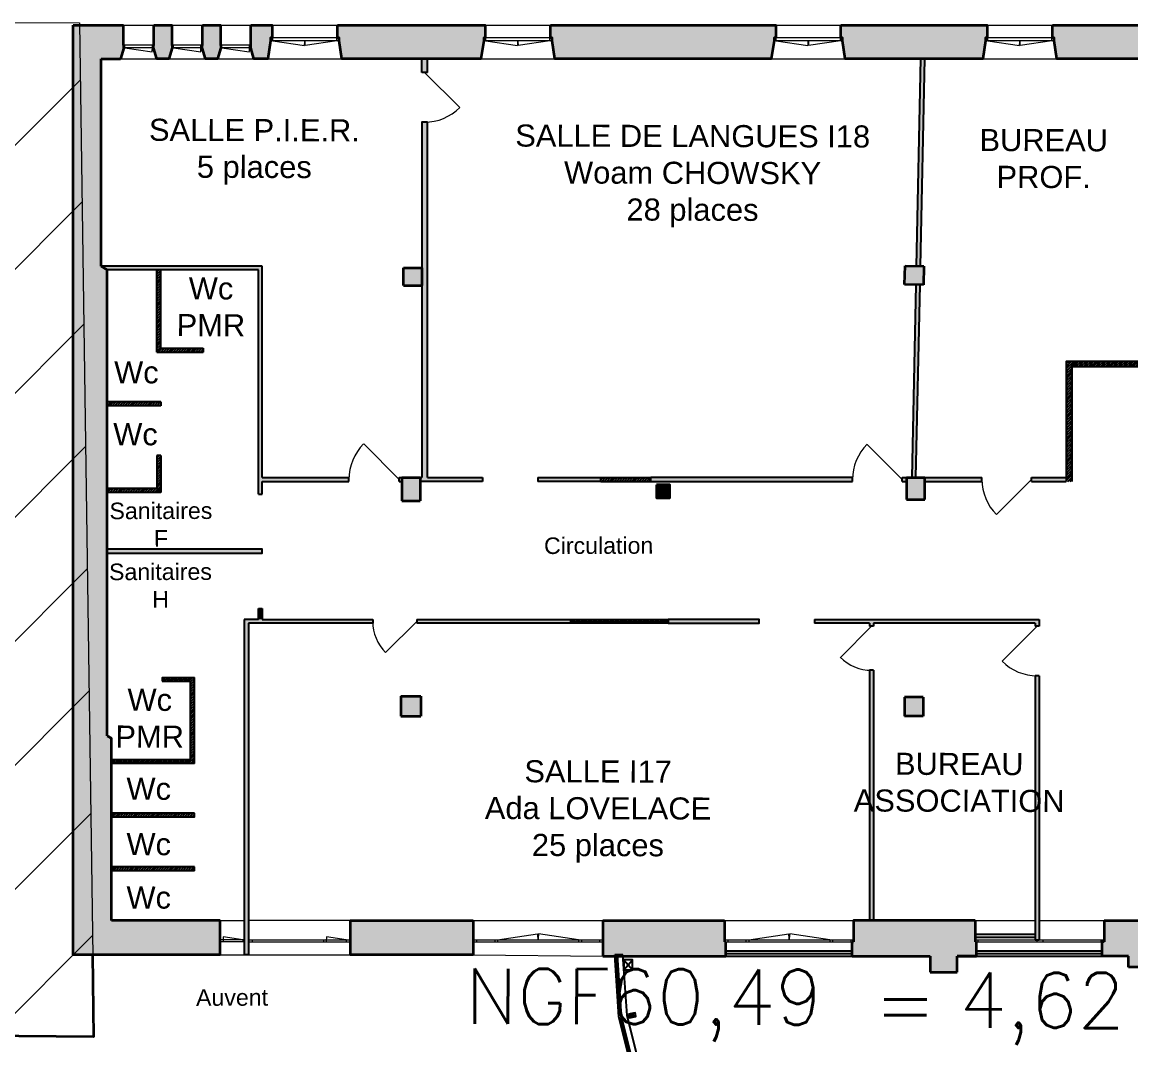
# Model space of a CAD drawing. Extents: x -6460 to -5341, y -3478 to -2628.
# Drawn here: x -6421.31 to -6401.23, y -3247.87 to -3229.35 of the extents above; entities that cross this region are included whole.
import ezdxf
from ezdxf.enums import TextEntityAlignment as Align

# ---------------------------------------------------------------- set-up
doc = ezdxf.new("R2010")
doc.units = 0
for name, color, linetype, lineweight in [('Ar0-Hatch1', 1, 'CONTINUOUS', 5), ('Ar0-Texte1', 144, 'CONTINUOUS', 15), ('Ar0-Texte2', 6, 'CONTINUOUS', 15), ('Ar2-Maçon', 7, 'CONTINUOUS', 35), ('Ar2-Vue-FIN', 9, 'CONTINUOUS', 9), ('Ar6-Cloison', 3, 'CONTINUOUS', 25), ('Ar7-Menuiserie', 4, 'CONTINUOUS', 9), ('Ar7-Porte', 4, 'CONTINUOUS', 9)]:
    doc.layers.add(name, color=color, linetype=linetype, lineweight=lineweight)
doc.layers.add('LYTV_PROJET', color=11, linetype='CONTINUOUS')
doc.layers.add('LYTV_REGULARISATION', color=139, linetype='CONTINUOUS')
doc.styles.add('arial', font='arial.ttf', dxfattribs={"width": 0.9999})
doc.styles.get("Standard").update_dxf_attribs({"font": 'romans.shx'})
doc.linetypes.add('BATTING', pattern='A,0.00254,-2.54,[134,ltypeshp.shx,S=2.54,R=0,X=-2.54,Y=0],-5.08,[134,ltypeshp.shx,S=2.54,R=180,X=2.54,Y=0],-2.54', length=10.16254)
pattern_1 = [(45, (-6383.846737, -3243.526896), (-0.02245064, 0.02245064), [])]

msp = doc.modelspace()

# ---------------------------------------------------------------- hatches: boundary and pattern name
at = {"layer": 'Ar0-Hatch1'}
for points in [[(-6419.878, -3233.767), (-6419.878, -3230.017), (-6419.528, -3230.017), (-6419.468, -3229.817), (-6419.468, -3229.767), (-6419.473, -3229.767), (-6419.473, -3229.407), (-6420.385, -3229.407), (-6420.385, -3246.241), (-6417.718, -3246.241), (-6417.718, -3245.617), (-6418.258, -3245.617), (-6418.298, -3245.617), (-6419.688, -3245.617), (-6419.688, -3244.377), (-6419.688, -3244.337), (-6419.688, -3243.347), (-6419.688, -3243.307), (-6419.688, -3242.317), (-6419.768, -3242.277), (-6419.768, -3240.967), (-6419.768, -3240.907), (-6419.768, -3238.967), (-6419.768, -3238.897), (-6419.768, -3237.967), (-6419.768, -3237.927), (-6419.768, -3237.017), (-6419.768, -3236.977), (-6419.768, -3236.037), (-6419.768, -3235.997), (-6419.768, -3235.597), (-6419.768, -3235.497), (-6419.768, -3235.007), (-6419.768, -3234.967), (-6419.768, -3233.837)], [(-6418.648, -3230.017), (-6418.588, -3229.817), (-6418.588, -3229.767), (-6418.593, -3229.767), (-6418.593, -3229.407), (-6418.923, -3229.407), (-6418.923, -3229.767), (-6418.928, -3229.767), (-6418.928, -3229.817), (-6418.868, -3230.017)], [(-6417.768, -3230.017), (-6417.708, -3229.817), (-6417.708, -3229.767), (-6417.713, -3229.767), (-6417.713, -3229.407), (-6418.043, -3229.407), (-6418.043, -3229.767), (-6418.048, -3229.767), (-6418.048, -3229.817), (-6417.988, -3230.017)], [(-6416.858, -3230.017), (-6416.808, -3229.687), (-6416.808, -3229.637), (-6416.778, -3229.637), (-6416.778, -3229.407), (-6417.163, -3229.407), (-6417.163, -3229.767), (-6417.168, -3229.767), (-6417.168, -3229.817), (-6417.108, -3230.017)], [(-6414.068, -3230.017), (-6414.068, -3230.262), (-6413.968, -3230.262), (-6413.968, -3230.017), (-6412.998, -3230.017), (-6412.948, -3229.687), (-6412.948, -3229.637), (-6412.918, -3229.637), (-6412.918, -3229.407), (-6415.598, -3229.407), (-6415.598, -3229.637), (-6415.568, -3229.637), (-6415.568, -3229.687), (-6415.518, -3230.017)], [(-6407.738, -3230.017), (-6407.688, -3229.687), (-6407.688, -3229.637), (-6407.658, -3229.637), (-6407.658, -3229.407), (-6411.738, -3229.407), (-6411.738, -3229.637), (-6411.708, -3229.637), (-6411.708, -3229.687), (-6411.658, -3230.017)], [(-6403.908, -3230.017), (-6403.858, -3229.687), (-6403.858, -3229.637), (-6403.828, -3229.637), (-6403.828, -3229.407), (-6406.478, -3229.407), (-6406.478, -3229.637), (-6406.448, -3229.637), (-6406.448, -3229.687), (-6406.398, -3230.017), (-6405.028, -3230.017), (-6405.107, -3233.767), (-6405.317, -3233.763), (-6405.324, -3234.103), (-6405.114, -3234.107), (-6405.188, -3237.597), (-6405.368, -3237.597), (-6405.368, -3237.667), (-6405.288, -3237.667), (-6405.288, -3237.997), (-6404.958, -3237.997), (-6404.958, -3237.667), (-6403.923, -3237.667), (-6403.923, -3237.632), (-6403.923, -3237.632), (-6403.923, -3237.597), (-6405.118, -3237.597), (-6405.044, -3234.109), (-6404.984, -3234.11), (-6404.977, -3233.77), (-6405.037, -3233.769), (-6404.958, -3230.017)], [(-6394.753, -3230.017), (-6394.703, -3229.687), (-6394.703, -3229.637), (-6394.673, -3229.637), (-6394.673, -3229.407), (-6402.648, -3229.407), (-6402.648, -3229.637), (-6402.618, -3229.637), (-6402.618, -3229.687), (-6402.568, -3230.017), (-6400.798, -3230.017), (-6400.817, -3232.807), (-6400.727, -3232.808), (-6400.708, -3230.017), (-6396.348, -3230.017), (-6396.348, -3230.437), (-6396.258, -3230.437), (-6396.258, -3230.397), (-6395.773, -3230.397), (-6395.773, -3230.017)], [(-6414.098, -3238.017), (-6414.098, -3237.667), (-6412.968, -3237.667), (-6412.968, -3237.597), (-6413.968, -3237.597), (-6413.968, -3231.162), (-6414.068, -3231.162), (-6414.068, -3233.797), (-6414.398, -3233.797), (-6414.398, -3234.117), (-6414.068, -3234.117), (-6414.068, -3237.597), (-6414.478, -3237.597), (-6414.478, -3237.667), (-6414.428, -3237.667), (-6414.428, -3238.017)], [(-6416.958, -3237.597), (-6416.958, -3233.767), (-6419.878, -3233.767), (-6419.768, -3233.837), (-6417.028, -3233.837), (-6417.028, -3237.897), (-6416.958, -3237.897), (-6416.958, -3237.667), (-6415.388, -3237.667), (-6415.388, -3237.597)], [(-6410.828, -3237.667), (-6410.828, -3237.597), (-6411.968, -3237.597), (-6411.968, -3237.667)], [(-6406.268, -3237.667), (-6406.268, -3237.597), (-6409.918, -3237.597), (-6409.918, -3237.667)], [(-6402.397, -3237.667), (-6402.397, -3237.597), (-6403.023, -3237.597), (-6403.023, -3237.667)], [(-6409.578, -3237.967), (-6409.578, -3237.727), (-6409.818, -3237.727), (-6409.818, -3237.967)], [(-6416.958, -3238.967), (-6416.958, -3238.897), (-6418.348, -3238.897), (-6418.388, -3238.897), (-6419.768, -3238.897), (-6419.768, -3238.967), (-6418.628, -3238.967), (-6418.568, -3238.967)], [(-6417.208, -3246.241), (-6417.208, -3240.237), (-6414.958, -3240.237), (-6414.958, -3240.202), (-6414.958, -3240.202), (-6414.958, -3240.167), (-6416.958, -3240.167), (-6417.028, -3240.167), (-6417.288, -3240.167), (-6417.288, -3241.167), (-6417.288, -3246.241)], [(-6416.958, -3240.167), (-6416.958, -3240.017), (-6417.028, -3240.017), (-6417.028, -3240.167)], [(-6411.378, -3240.237), (-6411.378, -3240.167), (-6414.158, -3240.167), (-6414.158, -3240.237)], [(-6407.958, -3240.237), (-6407.958, -3240.167), (-6409.608, -3240.167), (-6409.608, -3240.237)], [(-6402.888, -3240.287), (-6402.888, -3240.167), (-6406.958, -3240.167), (-6406.958, -3240.237), (-6405.958, -3240.237), (-6405.958, -3240.287), (-6405.888, -3240.287), (-6405.888, -3240.237), (-6402.958, -3240.237), (-6402.958, -3240.287)], [(-6404.863, -3246.265), (-6404.863, -3246.555), (-6404.373, -3246.555), (-6404.373, -3246.265), (-6404.023, -3246.265), (-6404.023, -3246.007), (-6404.048, -3246.007), (-6404.048, -3245.617), (-6405.888, -3245.617), (-6405.888, -3241.087), (-6405.958, -3241.087), (-6405.958, -3245.617), (-6406.248, -3245.617), (-6406.248, -3246.007), (-6406.273, -3246.007), (-6406.273, -3246.265)], [(-6402.888, -3245.967), (-6402.888, -3241.187), (-6402.923, -3241.187), (-6402.923, -3241.187), (-6402.958, -3241.187), (-6402.958, -3245.967)], [(-6414.088, -3241.917), (-6414.088, -3241.557), (-6414.448, -3241.557), (-6414.448, -3241.917)], [(-6404.988, -3241.917), (-6404.988, -3241.577), (-6405.328, -3241.577), (-6405.328, -3241.917)], [(-6385.698, -3246.177), (-6385.698, -3245.587), (-6388.203, -3245.587), (-6388.203, -3245.917), (-6389.453, -3245.917), (-6389.453, -3245.587), (-6393.078, -3245.587), (-6393.078, -3244.867), (-6393.198, -3244.867), (-6393.198, -3245.187), (-6393.538, -3245.187), (-6393.538, -3245.227), (-6393.518, -3245.227), (-6393.518, -3245.617), (-6395.018, -3245.617), (-6395.018, -3245.227), (-6394.998, -3245.227), (-6394.998, -3245.187), (-6396.348, -3245.187), (-6396.348, -3245.617), (-6401.708, -3245.617), (-6401.708, -3246.007), (-6401.753, -3246.007), (-6401.753, -3246.265), (-6401.268, -3246.265), (-6401.27, -3246.465), (-6401.04, -3246.465), (-6401.038, -3246.177)], [(-6413.138, -3246.241), (-6413.138, -3245.617), (-6415.368, -3245.617), (-6415.368, -3246.241)], [(-6408.563, -3246.265), (-6408.563, -3246.007), (-6408.588, -3246.007), (-6408.588, -3245.617), (-6410.788, -3245.617), (-6410.788, -3246.241), (-6410.574, -3246.241), (-6410.574, -3246.241), (-6410.43, -3246.241), (-6410.428, -3246.265)]]:
    msp.add_hatch(color=256, dxfattribs=at).paths.add_polyline_path(points)
at = {"layer": 'Ar2-Vue-FIN'}
h = msp.add_hatch(dxfattribs=at)
h.set_pattern_fill('ANSI31', color=256, scale=0.5, angle=504.8435, style=0)
h.set_pattern_definition([(45, (-6383.8467, -3243.3799), (-1.12253, 1.12253), [])])
h.paths.add_polyline_path([(-6432.827, -3243.03), (-6424.273, -3242.938), (-6424.471, -3229.352), (-6420.266, -3229.366), (-6420.029, -3246.27), (-6420.008, -3247.724), (-6432.867, -3247.61)])
at = {"layer": 'LYTV_PROJET'}
h = msp.add_hatch(dxfattribs=at)
h.set_pattern_fill('ANSI31', color=256, scale=0.01, angle=144.8435, style=0)
h.set_pattern_definition(pattern_1)
h.paths.add_polyline_path([(-6418.798, -3234.757), (-6418.798, -3233.837), (-6418.868, -3233.837), (-6418.868, -3235.327), (-6418.798, -3235.327), (-6418.028, -3235.327), (-6418.028, -3235.257), (-6418.798, -3235.257), (-6418.798, -3235.157), (-6418.798, -3234.994)])
h = msp.add_hatch(dxfattribs=at)
h.set_pattern_fill('ANSI31', color=256, scale=0.01, angle=144.8435, style=0)
h.set_pattern_definition(pattern_1)
h.paths.add_polyline_path([(-6400.797, -3235.589), (-6400.797, -3235.489), (-6402.397, -3235.489), (-6402.397, -3237.597), (-6402.397, -3237.667), (-6402.297, -3237.667), (-6402.297, -3235.589)])
h = msp.add_hatch(dxfattribs=at)
h.set_pattern_fill('ANSI31', color=256, scale=0.01, angle=144.8435, style=0)
h.set_pattern_definition(pattern_1)
h.paths.add_polyline_path([(-6418.798, -3236.297), (-6418.798, -3236.227), (-6418.868, -3236.227), (-6419.768, -3236.227), (-6419.768, -3236.297), (-6418.868, -3236.297)])
h = msp.add_hatch(dxfattribs=at)
h.set_pattern_fill('ANSI31', color=256, scale=0.01, angle=144.8435, style=0)
h.set_pattern_definition(pattern_1)
h.paths.add_polyline_path([(-6418.798, -3237.867), (-6418.798, -3237.197), (-6418.868, -3237.197), (-6418.868, -3237.797), (-6419.768, -3237.797), (-6419.768, -3237.867)])
h = msp.add_hatch(dxfattribs=at)
h.set_pattern_fill('ANSI31', color=256, scale=0.01, angle=144.8435, style=0)
h.set_pattern_definition(pattern_1)
h.paths.add_polyline_path([(-6409.918, -3237.667), (-6409.918, -3237.597), (-6410.828, -3237.597), (-6410.828, -3237.667)])
h = msp.add_hatch(dxfattribs=at)
h.set_pattern_fill('ANSI31', color=256, scale=0.01, angle=144.8435, style=0)
h.set_pattern_definition(pattern_1)
h.paths.add_polyline_path([(-6416.958, -3240.017), (-6416.958, -3239.967), (-6417.028, -3239.967), (-6417.028, -3240.017)])
h = msp.add_hatch(dxfattribs=at)
h.set_pattern_fill('ANSI31', color=256, scale=0.01, angle=144.8435, style=0)
h.set_pattern_definition(pattern_1)
h.paths.add_polyline_path([(-6409.608, -3240.237), (-6409.608, -3240.167), (-6411.378, -3240.167), (-6411.378, -3240.237)])
h = msp.add_hatch(dxfattribs=at)
h.set_pattern_fill('ANSI31', color=256, scale=0.01, angle=144.8435, style=0)
h.set_pattern_definition(pattern_1)
h.paths.add_polyline_path([(-6418.188, -3242.777), (-6418.188, -3241.217), (-6418.768, -3241.217), (-6418.768, -3241.287), (-6418.258, -3241.287), (-6418.258, -3241.387), (-6418.258, -3241.587), (-6418.258, -3241.787), (-6418.258, -3242.707), (-6419.688, -3242.707), (-6419.688, -3242.777), (-6418.258, -3242.777)])
h = msp.add_hatch(dxfattribs=at)
h.set_pattern_fill('ANSI31', color=256, scale=0.01, angle=144.8435, style=0)
h.set_pattern_definition(pattern_1)
h.paths.add_polyline_path([(-6418.188, -3243.747), (-6418.188, -3243.677), (-6418.258, -3243.677), (-6419.688, -3243.677), (-6419.688, -3243.747), (-6418.258, -3243.747)])
h = msp.add_hatch(dxfattribs=at)
h.set_pattern_fill('ANSI31', color=256, scale=0.01, angle=144.8435, style=0)
h.set_pattern_definition(pattern_1)
h.paths.add_polyline_path([(-6418.188, -3244.717), (-6418.188, -3244.647), (-6418.258, -3244.647), (-6419.688, -3244.647), (-6419.688, -3244.717), (-6418.258, -3244.717)])

# ---------------------------------------------------------------- linework, layer by layer
at = {"layer": 'Ar2-Maçon', "linetype": 'ByBlock'}
for p, q in [((-6420.385, -3246.241), (-6420.385, -3229.407)), ((-6420.385, -3229.407), (-6419.473, -3229.407)), ((-6419.878, -3233.767), (-6419.878, -3230.017)), ((-6419.878, -3230.017), (-6419.528, -3230.017)), ((-6419.768, -3233.837), (-6419.878, -3233.767)), ((-6405.317, -3233.763), (-6404.977, -3233.77)), ((-6404.977, -3233.77), (-6404.984, -3234.11)), ((-6419.768, -3242.277), (-6419.768, -3233.837)), ((-6414.398, -3233.797), (-6414.068, -3233.797)), ((-6414.398, -3234.117), (-6414.398, -3233.797)), ((-6414.068, -3233.797), (-6414.068, -3234.117)), ((-6414.398, -3234.117), (-6414.068, -3234.117)), ((-6404.984, -3234.11), (-6405.324, -3234.103)), ((-6405.288, -3237.597), (-6405.288, -3237.997)), ((-6405.288, -3237.597), (-6404.958, -3237.597)), ((-6404.958, -3237.997), (-6404.958, -3237.597)), ((-6405.288, -3237.997), (-6404.958, -3237.997)), ((-6414.428, -3238.017), (-6414.098, -3238.017)), ((-6414.448, -3241.557), (-6414.088, -3241.557)), ((-6414.448, -3241.557), (-6414.448, -3241.917)), ((-6414.088, -3241.557), (-6414.088, -3241.917)), ((-6414.448, -3241.917), (-6414.088, -3241.917)), ((-6419.768, -3242.277), (-6419.688, -3242.317)), ((-6419.688, -3245.617), (-6419.688, -3242.317)), ((-6417.718, -3245.617), (-6419.688, -3245.617)), ((-6417.718, -3246.241), (-6417.718, -3245.617)), ((-6415.368, -3245.617), (-6413.138, -3245.617)), ((-6415.368, -3245.617), (-6415.368, -3246.241)), ((-6413.138, -3245.617), (-6413.138, -3246.241)), ((-6410.788, -3245.617), (-6408.588, -3245.617)), ((-6410.788, -3245.617), (-6410.788, -3246.265)), ((-6408.588, -3245.617), (-6408.588, -3246.007)), ((-6401.708, -3245.617), (-6396.348, -3245.617)), ((-6408.588, -3246.007), (-6408.563, -3246.007)), ((-6408.563, -3246.265), (-6408.563, -3246.007)), ((-6406.273, -3246.265), (-6406.273, -3246.007)), ((-6406.273, -3246.007), (-6406.248, -3246.007)), ((-6404.048, -3246.007), (-6404.023, -3246.007)), ((-6404.023, -3246.265), (-6404.023, -3246.007)), ((-6401.753, -3246.007), (-6401.753, -3246.265)), ((-6417.718, -3246.241), (-6420.385, -3246.241)), ((-6413.138, -3246.241), (-6415.368, -3246.241)), ((-6410.788, -3246.265), (-6408.563, -3246.265)), ((-6404.863, -3246.265), (-6404.863, -3246.555)), ((-6404.373, -3246.555), (-6404.373, -3246.265)), ((-6404.373, -3246.265), (-6404.023, -3246.265)), ((-6401.268, -3246.265), (-6401.753, -3246.265)), ((-6404.863, -3246.555), (-6404.373, -3246.555)), ((-6401.04, -3246.465), (-6401.27, -3246.465))]:
    msp.add_line(p, q, dxfattribs=at)
at = {"layer": 'Ar2-Maçon', "linetype": 'ByBlock', "flags": 128}
for points in [[(-6419.473, -3229.767), (-6419.473, -3229.407)], [(-6418.923, -3229.407), (-6418.593, -3229.407), (-6418.593, -3229.767), (-6418.588, -3229.767), (-6418.588, -3229.817), (-6418.648, -3230.017), (-6418.868, -3230.017), (-6418.928, -3229.817), (-6418.928, -3229.767), (-6418.923, -3229.767), (-6418.923, -3229.407)], [(-6418.043, -3229.407), (-6417.713, -3229.407), (-6417.713, -3229.767), (-6417.708, -3229.767), (-6417.708, -3229.817), (-6417.768, -3230.017), (-6417.988, -3230.017), (-6418.048, -3229.817), (-6418.048, -3229.767), (-6418.043, -3229.767), (-6418.043, -3229.407)], [(-6417.163, -3229.407), (-6416.778, -3229.407), (-6416.778, -3229.637), (-6416.808, -3229.637), (-6416.808, -3229.687), (-6416.858, -3230.017), (-6417.108, -3230.017), (-6417.168, -3229.817), (-6417.168, -3229.767), (-6417.163, -3229.767), (-6417.163, -3229.407)], [(-6415.598, -3229.407), (-6412.918, -3229.407), (-6412.918, -3229.637), (-6412.948, -3229.637), (-6412.948, -3229.687), (-6412.998, -3230.017), (-6415.518, -3230.017), (-6415.568, -3229.687), (-6415.568, -3229.637), (-6415.598, -3229.637), (-6415.598, -3229.407)], [(-6411.738, -3229.407), (-6407.658, -3229.407), (-6407.658, -3229.637), (-6407.688, -3229.637), (-6407.688, -3229.687), (-6407.738, -3230.017), (-6411.658, -3230.017), (-6411.708, -3229.687), (-6411.708, -3229.637), (-6411.738, -3229.637), (-6411.738, -3229.407)], [(-6406.478, -3229.407), (-6403.828, -3229.407), (-6403.828, -3229.637), (-6403.858, -3229.637), (-6403.858, -3229.687), (-6403.908, -3230.017), (-6406.398, -3230.017), (-6406.448, -3229.687), (-6406.448, -3229.637), (-6406.478, -3229.637), (-6406.478, -3229.407)], [(-6402.648, -3229.407), (-6394.673, -3229.407), (-6394.673, -3229.637), (-6394.703, -3229.637), (-6394.703, -3229.687), (-6394.753, -3230.017), (-6395.773, -3230.017), (-6395.773, -3230.397), (-6396.258, -3230.397), (-6396.258, -3230.437), (-6396.348, -3230.437), (-6396.348, -3230.017), (-6402.568, -3230.017), (-6402.618, -3229.687), (-6402.618, -3229.637), (-6402.648, -3229.637), (-6402.648, -3229.407)], [(-6419.473, -3229.767), (-6419.468, -3229.767)], [(-6419.468, -3229.817), (-6419.468, -3229.767)], [(-6419.468, -3229.817), (-6419.528, -3230.017)], [(-6405.324, -3234.103), (-6405.317, -3233.763)], [(-6414.428, -3237.597), (-6414.428, -3238.017)], [(-6414.428, -3237.597), (-6414.098, -3237.597), (-6414.098, -3238.017)], [(-6405.328, -3241.577), (-6405.328, -3241.917)], [(-6404.988, -3241.577), (-6405.328, -3241.577)], [(-6404.988, -3241.577), (-6404.988, -3241.917)], [(-6404.988, -3241.917), (-6405.328, -3241.917)], [(-6404.048, -3245.617), (-6406.248, -3245.617), (-6406.248, -3246.007)], [(-6404.048, -3245.617), (-6404.048, -3246.007)], [(-6401.708, -3245.617), (-6401.708, -3246.007)], [(-6406.273, -3246.265), (-6404.863, -3246.265)], [(-6404.023, -3246.265), (-6404.373, -3246.265)], [(-6401.268, -3246.265), (-6401.753, -3246.265)], [(-6401.27, -3246.465), (-6401.268, -3246.265)]]:
    msp.add_lwpolyline(points, dxfattribs=at)
msp.add_lwpolyline([(-6409.818, -3237.727), (-6409.818, -3237.967), (-6409.578, -3237.967), (-6409.578, -3237.727), (-6409.818, -3237.727)], close=True, dxfattribs=at)
at = {"layer": 'Ar2-Maçon', "flags": 128}
msp.add_lwpolyline([(-6401.708, -3246.007), (-6401.753, -3246.007)], dxfattribs=at)
at = {"layer": 'Ar2-Maçon'}
msp.add_lwpolyline([(-6420.034, -3246.241), (-6420.016, -3247.724), (-6453.804, -3247.425), (-6453.575, -3265.002), (-6428.516, -3264.74), (-6428.093, -3285.518), (-6419.205, -3285.375), (-6418.817, -3308.252), (-6363.03, -3307.348)], dxfattribs=at)
at = {"layer": 'Ar2-Vue-FIN'}
for p, q in [((-6419.473, -3229.407), (-6418.923, -3229.407)), ((-6418.593, -3229.407), (-6418.043, -3229.407)), ((-6417.713, -3229.407), (-6417.163, -3229.407)), ((-6416.778, -3229.407), (-6415.598, -3229.407)), ((-6412.918, -3229.407), (-6411.738, -3229.407)), ((-6407.658, -3229.407), (-6406.478, -3229.407)), ((-6403.828, -3229.407), (-6402.648, -3229.407)), ((-6419.528, -3230.017), (-6418.868, -3230.017)), ((-6418.648, -3230.017), (-6417.988, -3230.017)), ((-6417.768, -3230.017), (-6417.108, -3230.017)), ((-6416.858, -3230.017), (-6415.518, -3230.017)), ((-6412.998, -3230.017), (-6411.658, -3230.017)), ((-6407.738, -3230.017), (-6406.398, -3230.017)), ((-6403.908, -3230.017), (-6402.568, -3230.017)), ((-6417.718, -3245.617), (-6417.288, -3245.617)), ((-6415.368, -3245.617), (-6417.208, -3245.617)), ((-6413.138, -3245.617), (-6410.788, -3245.617)), ((-6408.588, -3245.617), (-6406.248, -3245.617)), ((-6404.048, -3245.617), (-6402.958, -3245.617)), ((-6402.888, -3245.617), (-6401.708, -3245.617)), ((-6417.718, -3246.241), (-6417.288, -3246.241)), ((-6417.208, -3246.241), (-6415.368, -3246.241)), ((-6413.138, -3246.241), (-6410.788, -3246.265))]:
    msp.add_line(p, q, dxfattribs=at)
at = {"layer": 'Ar2-Vue-FIN', "flags": 128}
msp.add_lwpolyline([(-6432.827, -3243.03), (-6424.273, -3242.938), (-6424.471, -3229.352), (-6420.266, -3229.366), (-6420.029, -3246.27), (-6420.008, -3247.724), (-6432.867, -3247.61)], close=True, dxfattribs=at)
at = {"layer": 'Ar6-Cloison'}
for p, q in [((-6414.068, -3230.262), (-6414.068, -3230.017)), ((-6413.968, -3230.262), (-6413.968, -3230.017)), ((-6413.968, -3237.597), (-6413.968, -3231.162)), ((-6417.028, -3237.897), (-6417.028, -3233.837)), ((-6416.958, -3237.597), (-6415.388, -3237.597)), ((-6414.098, -3237.597), (-6414.068, -3237.597)), ((-6412.968, -3237.597), (-6412.968, -3237.667)), ((-6411.968, -3237.597), (-6411.968, -3237.667)), ((-6405.368, -3237.597), (-6405.288, -3237.597)), ((-6404.958, -3237.597), (-6403.923, -3237.597)), ((-6403.023, -3237.597), (-6402.397, -3237.597)), ((-6402.397, -3237.597), (-6402.397, -3237.667)), ((-6416.958, -3237.667), (-6415.388, -3237.667)), ((-6416.958, -3237.897), (-6416.958, -3237.667)), ((-6414.478, -3237.667), (-6414.428, -3237.667)), ((-6405.368, -3237.667), (-6405.288, -3237.667)), ((-6404.958, -3237.667), (-6403.923, -3237.667)), ((-6403.023, -3237.667), (-6402.397, -3237.667)), ((-6417.028, -3237.897), (-6416.958, -3237.897)), ((-6417.288, -3240.167), (-6417.288, -3246.241)), ((-6417.028, -3240.167), (-6417.288, -3240.167)), ((-6416.958, -3240.167), (-6414.958, -3240.167)), ((-6414.158, -3240.167), (-6411.378, -3240.167)), ((-6406.958, -3240.167), (-6402.888, -3240.167)), ((-6406.958, -3240.167), (-6406.958, -3240.237)), ((-6414.958, -3240.237), (-6417.208, -3240.237)), ((-6417.208, -3240.237), (-6417.208, -3246.241)), ((-6402.958, -3245.967), (-6402.888, -3245.967)), ((-6417.208, -3246.241), (-6417.288, -3246.241))]:
    msp.add_line(p, q, dxfattribs=at)
at = {"layer": 'Ar6-Cloison', "flags": 128}
for points in [[(-6405.107, -3233.767), (-6405.028, -3230.017)], [(-6405.037, -3233.769), (-6404.958, -3230.017)], [(-6413.968, -3230.262), (-6414.068, -3230.262)], [(-6413.968, -3231.162), (-6414.068, -3231.162), (-6414.068, -3237.597)], [(-6416.958, -3233.767), (-6419.878, -3233.767)], [(-6416.958, -3237.597), (-6416.958, -3233.767)], [(-6417.028, -3233.837), (-6419.768, -3233.837)], [(-6405.188, -3237.597), (-6405.114, -3234.107)], [(-6405.118, -3237.597), (-6405.044, -3234.109)], [(-6415.388, -3237.667), (-6415.388, -3237.597)], [(-6414.478, -3237.667), (-6414.478, -3237.597)], [(-6414.478, -3237.597), (-6414.428, -3237.597)], [(-6413.968, -3237.597), (-6412.968, -3237.597)], [(-6411.968, -3237.597), (-6410.828, -3237.597)], [(-6410.828, -3237.667), (-6410.828, -3237.597)], [(-6409.918, -3237.667), (-6409.918, -3237.597)], [(-6406.268, -3237.597), (-6409.918, -3237.597)], [(-6406.268, -3237.667), (-6406.268, -3237.597)], [(-6405.368, -3237.667), (-6405.368, -3237.597)], [(-6403.923, -3237.667), (-6403.923, -3237.597)], [(-6403.023, -3237.667), (-6403.023, -3237.597)], [(-6412.968, -3237.667), (-6414.098, -3237.667)], [(-6410.828, -3237.667), (-6411.968, -3237.667)], [(-6409.918, -3237.667), (-6406.268, -3237.667)], [(-6419.768, -3238.967), (-6416.958, -3238.967), (-6416.958, -3238.897), (-6419.768, -3238.897), (-6419.768, -3238.897)], [(-6417.028, -3240.167), (-6417.028, -3240.017), (-6416.958, -3240.017), (-6416.958, -3240.167)], [(-6414.958, -3240.167), (-6414.958, -3240.237)], [(-6414.158, -3240.167), (-6414.158, -3240.237)], [(-6411.378, -3240.167), (-6411.378, -3240.237)], [(-6406.958, -3240.167), (-6406.958, -3240.237)], [(-6402.888, -3240.167), (-6402.888, -3240.287)], [(-6411.378, -3240.237), (-6414.158, -3240.237)], [(-6405.958, -3240.237), (-6406.958, -3240.237)], [(-6405.958, -3240.237), (-6405.958, -3240.287)], [(-6405.888, -3240.287), (-6405.958, -3240.287)], [(-6405.888, -3240.237), (-6405.888, -3240.287)], [(-6402.958, -3240.237), (-6405.888, -3240.237)], [(-6402.958, -3240.237), (-6402.958, -3240.287)], [(-6402.888, -3240.287), (-6402.958, -3240.287)], [(-6405.958, -3241.087), (-6405.958, -3245.617)], [(-6405.888, -3241.087), (-6405.958, -3241.087)], [(-6405.888, -3241.087), (-6405.888, -3245.617)], [(-6402.958, -3241.187), (-6402.958, -3245.967)], [(-6402.888, -3241.187), (-6402.958, -3241.187)], [(-6402.888, -3241.187), (-6402.888, -3245.967)]]:
    msp.add_lwpolyline(points, dxfattribs=at)
msp.add_lwpolyline([(-6409.608, -3240.167), (-6409.608, -3240.237), (-6407.958, -3240.237), (-6407.958, -3240.167)], close=True, dxfattribs=at)
at = {"layer": 'Ar7-Menuiserie'}
for p, q in [((-6417.288, -3245.967), (-6417.718, -3245.967)), ((-6417.288, -3246.007), (-6417.718, -3246.007)), ((-6417.668, -3245.967), (-6417.668, -3246.007)), ((-6417.308, -3245.967), (-6417.308, -3246.007)), ((-6417.208, -3245.967), (-6415.368, -3245.967)), ((-6417.208, -3246.007), (-6415.368, -3246.007)), ((-6417.138, -3245.967), (-6417.138, -3246.007)), ((-6415.848, -3245.967), (-6415.848, -3246.007)), ((-6415.798, -3245.967), (-6415.798, -3246.007)), ((-6415.438, -3245.967), (-6415.438, -3246.007)), ((-6413.138, -3245.967), (-6410.788, -3245.967)), ((-6413.138, -3246.007), (-6410.788, -3246.007)), ((-6413.078, -3245.967), (-6413.078, -3246.007)), ((-6412.748, -3245.967), (-6412.748, -3246.007)), ((-6412.698, -3245.967), (-6412.698, -3246.007)), ((-6411.228, -3245.967), (-6411.228, -3246.007)), ((-6411.178, -3245.967), (-6411.178, -3246.007)), ((-6410.848, -3245.967), (-6410.848, -3246.007)), ((-6408.588, -3245.967), (-6406.248, -3245.967)), ((-6408.563, -3246.007), (-6406.273, -3246.007)), ((-6408.528, -3245.967), (-6408.528, -3246.007)), ((-6408.198, -3245.967), (-6408.198, -3246.007)), ((-6408.148, -3245.967), (-6408.148, -3246.007)), ((-6406.678, -3245.967), (-6406.678, -3246.007)), ((-6406.628, -3245.967), (-6406.628, -3246.007)), ((-6406.298, -3245.967), (-6406.298, -3246.007)), ((-6404.048, -3245.967), (-6401.708, -3245.967)), ((-6404.023, -3246.007), (-6401.708, -3246.007))]:
    msp.add_line(p, q, dxfattribs=at)
at = {"layer": 'Ar7-Menuiserie', "flags": 128}
for points in [[(-6418.928, -3229.767), (-6419.468, -3229.767)], [(-6419.448, -3229.817), (-6419.448, -3229.767)], [(-6418.948, -3229.817), (-6418.948, -3229.767)], [(-6418.048, -3229.767), (-6418.588, -3229.767)], [(-6418.568, -3229.817), (-6418.568, -3229.767)], [(-6418.068, -3229.817), (-6418.068, -3229.767)], [(-6417.168, -3229.767), (-6417.708, -3229.767)], [(-6417.688, -3229.817), (-6417.688, -3229.767)], [(-6417.188, -3229.817), (-6417.188, -3229.767)], [(-6415.568, -3229.687), (-6416.808, -3229.687)], [(-6415.598, -3229.637), (-6416.778, -3229.637)], [(-6416.768, -3229.687), (-6416.768, -3229.637)], [(-6416.768, -3229.687), (-6416.194, -3229.771)], [(-6415.608, -3229.687), (-6416.182, -3229.771)], [(-6415.608, -3229.687), (-6415.608, -3229.637)], [(-6411.708, -3229.687), (-6412.948, -3229.687)], [(-6411.738, -3229.637), (-6412.918, -3229.637)], [(-6412.908, -3229.687), (-6412.908, -3229.637)], [(-6412.908, -3229.687), (-6412.334, -3229.771)], [(-6411.748, -3229.687), (-6412.322, -3229.771)], [(-6411.748, -3229.687), (-6411.748, -3229.637)], [(-6406.448, -3229.687), (-6407.688, -3229.687)], [(-6406.478, -3229.637), (-6407.658, -3229.637)], [(-6407.648, -3229.687), (-6407.648, -3229.637)], [(-6407.648, -3229.687), (-6407.074, -3229.771)], [(-6406.488, -3229.687), (-6407.062, -3229.771)], [(-6406.488, -3229.687), (-6406.488, -3229.637)], [(-6402.618, -3229.687), (-6403.858, -3229.687)], [(-6402.648, -3229.637), (-6403.828, -3229.637)], [(-6403.818, -3229.687), (-6403.818, -3229.637)], [(-6403.818, -3229.687), (-6403.244, -3229.771)], [(-6402.658, -3229.687), (-6403.232, -3229.771)], [(-6402.658, -3229.687), (-6402.658, -3229.637)], [(-6418.928, -3229.817), (-6419.468, -3229.817)], [(-6419.448, -3229.817), (-6418.953, -3229.889)], [(-6418.048, -3229.817), (-6418.588, -3229.817)], [(-6418.568, -3229.817), (-6418.073, -3229.889)], [(-6417.168, -3229.817), (-6417.708, -3229.817)], [(-6417.688, -3229.817), (-6417.193, -3229.889)], [(-6403.998, -3245.967), (-6403.998, -3246.007)], [(-6402.928, -3245.967), (-6402.928, -3246.007)], [(-6402.818, -3245.967), (-6402.818, -3246.007)], [(-6401.768, -3245.967), (-6401.768, -3246.007)]]:
    msp.add_lwpolyline(points, dxfattribs=at)
at = {"layer": 'Ar7-Menuiserie'}
for points in [[(-6417.308, -3245.967), (-6417.664, -3245.915)], [(-6415.438, -3245.967), (-6415.794, -3245.915)], [(-6412.698, -3245.967), (-6411.972, -3245.861)], [(-6411.228, -3245.967), (-6411.953, -3245.861)], [(-6408.148, -3245.967), (-6407.422, -3245.861)], [(-6406.678, -3245.967), (-6407.403, -3245.861)]]:
    msp.add_lwpolyline(points, dxfattribs=at)
for centre, radius, start, end in [((-6416.768, -3229.687), 0.58, 351.6824, 360), ((-6415.608, -3229.687), 0.58, 180, 188.3176), ((-6412.908, -3229.687), 0.58, 351.6824, 360), ((-6411.748, -3229.687), 0.58, 180, 188.3176), ((-6407.648, -3229.687), 0.58, 351.6824, 360), ((-6406.488, -3229.687), 0.58, 180, 188.3176), ((-6403.818, -3229.687), 0.58, 351.6824, 360), ((-6402.658, -3229.687), 0.58, 180, 188.3176), ((-6419.448, -3229.817), 0.5, 351.6824, 0.0014), ((-6418.568, -3229.817), 0.5, 351.6824, 0.0014), ((-6417.688, -3229.817), 0.5, 351.6824, 0.0014), ((-6417.308, -3245.967), 0.36, 171.6824, 180), ((-6415.438, -3245.967), 0.36, 171.6824, 180), ((-6412.574, -3245.967), 0.611, 360, 10), ((-6411.352, -3245.967), 0.611, 170, 180), ((-6408.024, -3245.967), 0.611, 360, 10), ((-6406.802, -3245.967), 0.611, 170, 180)]:
    msp.add_arc(centre, radius, start, end, dxfattribs=at)
at = {"layer": 'Ar7-Porte'}
for p, q in [((-6414.018, -3230.262), (-6413.381, -3230.899)), ((-6414.478, -3237.632), (-6415.121, -3236.989)), ((-6405.368, -3237.632), (-6406.004, -3236.996)), ((-6403.023, -3237.632), (-6403.659, -3238.269)), ((-6414.158, -3240.202), (-6414.723, -3240.768)), ((-6405.923, -3240.287), (-6406.488, -3240.853)), ((-6402.923, -3240.287), (-6403.559, -3240.924))]:
    msp.add_line(p, q, dxfattribs=at)
for centre, radius, start, end in [((-6414.018, -3230.262), 0.9, 270, 315), ((-6414.478, -3237.632), 0.91, 135, 180.001), ((-6405.368, -3237.632), 0.9, 135, 180), ((-6403.023, -3237.632), 0.9, 180, 225), ((-6414.158, -3240.202), 0.8, 180, 225), ((-6405.923, -3240.287), 0.8, 225, 270), ((-6402.923, -3240.287), 0.9, 225, 270)]:
    msp.add_arc(centre, radius, start, end, dxfattribs=at)
at = {"layer": 'LYTV_PROJET'}
for p, q in [((-6418.868, -3235.327), (-6418.868, -3233.837)), ((-6418.798, -3235.257), (-6418.798, -3233.837)), ((-6418.868, -3235.327), (-6418.028, -3235.327)), ((-6418.798, -3235.257), (-6418.028, -3235.257)), ((-6418.028, -3235.257), (-6418.028, -3235.327)), ((-6402.397, -3235.489), (-6400.797, -3235.489)), ((-6402.397, -3235.489), (-6402.397, -3237.597)), ((-6402.297, -3235.589), (-6400.797, -3235.589)), ((-6402.297, -3235.589), (-6402.297, -3237.667)), ((-6418.798, -3236.227), (-6419.768, -3236.227)), ((-6418.798, -3236.297), (-6419.768, -3236.297)), ((-6418.798, -3236.227), (-6418.798, -3236.297)), ((-6418.798, -3237.197), (-6418.868, -3237.197)), ((-6418.868, -3237.197), (-6418.868, -3237.797)), ((-6418.798, -3237.197), (-6418.798, -3237.867)), ((-6410.828, -3237.597), (-6409.918, -3237.597)), ((-6418.868, -3237.797), (-6419.768, -3237.797)), ((-6410.828, -3237.667), (-6409.918, -3237.667)), ((-6418.798, -3237.867), (-6419.768, -3237.867)), ((-6417.028, -3240.017), (-6417.028, -3239.967)), ((-6417.028, -3239.967), (-6416.958, -3239.967)), ((-6416.958, -3239.967), (-6416.958, -3240.017)), ((-6411.378, -3240.167), (-6409.608, -3240.167)), ((-6409.608, -3240.237), (-6411.378, -3240.237)), ((-6418.768, -3241.217), (-6418.768, -3241.287)), ((-6418.768, -3241.217), (-6418.188, -3241.217)), ((-6418.188, -3242.777), (-6418.188, -3241.217)), ((-6418.768, -3241.287), (-6418.258, -3241.287)), ((-6418.258, -3242.707), (-6418.258, -3241.287)), ((-6418.258, -3242.707), (-6419.688, -3242.707)), ((-6418.188, -3242.777), (-6419.688, -3242.777)), ((-6418.188, -3243.677), (-6419.688, -3243.677)), ((-6418.188, -3243.747), (-6419.688, -3243.747)), ((-6418.188, -3243.747), (-6418.188, -3243.677)), ((-6418.188, -3244.647), (-6419.688, -3244.647)), ((-6418.188, -3244.717), (-6419.688, -3244.717)), ((-6418.188, -3244.717), (-6418.188, -3244.647)), ((-6404.048, -3245.867), (-6402.958, -3245.867)), ((-6408.563, -3246.165), (-6406.273, -3246.165)), ((-6404.023, -3246.165), (-6401.753, -3246.165)), ((-6408.563, -3246.265), (-6406.273, -3246.265)), ((-6404.023, -3246.265), (-6401.753, -3246.265))]:
    msp.add_line(p, q, dxfattribs=at)
at = {"layer": 'LYTV_PROJET', "linetype": 'BATTING', "ltscale": 0.5}
for p, q in [((-6404.048, -3245.917), (-6402.958, -3245.917)), ((-6408.563, -3246.215), (-6406.273, -3246.215)), ((-6404.023, -3246.215), (-6401.753, -3246.215))]:
    msp.add_line(p, q, dxfattribs=at)
at = {"layer": 'LYTV_REGULARISATION'}
for p, q in [((-6410.499, -3247.365), (-6410.574, -3246.241)), ((-6410.43, -3246.241), (-6410.574, -3246.241)), ((-6410.449, -3247.357), (-6410.524, -3246.241)), ((-6410.35, -3247.341), (-6410.43, -3246.241)), ((-6410.241, -3248.387), (-6410.499, -3247.365)), ((-6410.195, -3248.368), (-6410.449, -3247.357)), ((-6410.1, -3248.335), (-6410.35, -3247.341))]:
    msp.add_line(p, q, dxfattribs=at)
at = {"layer": 'LYTV_REGULARISATION', "flags": 128}
for points in [[(-6410.52, -3246.291), (-6410.57, -3246.291)], [(-6410.476, -3247.336), (-6410.545, -3246.291)], [(-6410.451, -3247.332), (-6410.5, -3247.34)], [(-6410.443, -3247.382), (-6410.492, -3247.39)], [(-6410.224, -3248.355), (-6410.468, -3247.386)]]:
    msp.add_lwpolyline(points, dxfattribs=at)
at = {"layer": 'LYTV_REGULARISATION'}
for points in [[(-6410.41, -3246.329), (-6410.41, -3246.509), (-6410.25, -3246.509), (-6410.25, -3246.329)], [(-6410.322, -3247.313), (-6410.309, -3247.382), (-6410.191, -3247.359), (-6410.204, -3247.291)]]:
    msp.add_lwpolyline(points, close=True, dxfattribs=at)
for points in [[(-6410.41, -3246.329), (-6410.25, -3246.509)], [(-6410.41, -3246.509), (-6410.25, -3246.329)], [(-6410.322, -3247.313), (-6410.191, -3247.359)], [(-6410.309, -3247.382), (-6410.204, -3247.291)]]:
    msp.add_lwpolyline(points, dxfattribs=at)

# ---------------------------------------------------------------- texts
at = {"layer": 'Ar0-Texte1', "style": 'arial', "width": 0.9999}
for s, p in [('Circulation', (-6410.865, -3238.829)), ('Auvent ', (-6417.447, -3247.012))]:
    msp.add_text(s, height=0.3, rotation=0.1565, dxfattribs=at).set_placement(p, align=Align.MIDDLE_CENTER)
at = {"layer": 'Ar0-Texte1', "attachment_point": 5, "style": 'arial'}
for s, insert, char_height, width, rotation in [('SALLE P.I.E.R.\\P5 places', (-6417.101, -3231.699), 0.4, 6.35962, 359.8435), ('{SALLE DE LANGUES I18\\PWoam CHOWSKY\\P28 places}', (-6409.164, -3232.14), 0.4, 6.35962, 359.8435), ('{BUREAU\\PPROF.}', (-6402.805, -3231.824), 0.4, 6.35962, 359.8435), ('{Wc PMR}', (-6417.887, -3234.505), 0.4, 1, 359.8435), ('Wc ', (-6419.238, -3235.694), 0.4, 1, 359.8435), ('Wc ', (-6419.254, -3236.815), 0.4, 1, 359.8435), ('{Sanitaires F}', (-6418.793, -3238.449), 0.3, 1.38078, 0.1565), ('{Sanitaires H}', (-6418.801, -3239.553), 0.3, 1.38078, 0.1565), ('{Wc PMR}', (-6418.996, -3241.955), 0.4, 1, 359.8435), ('BUREAU \\PASSOCIATION', (-6404.335, -3243.119), 0.4, 6.35962, 359.8435), ('{SALLE I17\\PAda LOVELACE\\P25 places}', (-6410.877, -3243.646), 0.4, 6.35962, 359.8435), ('Wc ', (-6419.014, -3243.235), 0.4, 1, 359.8435), ('Wc ', (-6419.014, -3244.238), 0.4, 1, 359.8435), ('Wc ', (-6419.014, -3245.205), 0.4, 1, 359.8435)]:
    msp.add_mtext(s, dxfattribs=dict(at, insert=insert, char_height=char_height, width=width, rotation=rotation))
at = {"layer": 'Ar0-Texte2', "width": 0.9999}
msp.add_text('= ', height=1, rotation=359.8435, dxfattribs=at).set_placement((-6404.967, -3247.12), align=Align.MIDDLE_CENTER)
at = {"layer": 'Ar0-Texte2', "char_height": 1, "width": 40, "attachment_point": 5, "rotation": 359.8435}
for s, insert in [('NGF60,49', (-6410.044, -3247.151)), ('4,62', (-6402.833, -3247.216))]:
    msp.add_mtext(s, dxfattribs=dict(at, insert=insert))

doc.saveas('drawing.dxf')
